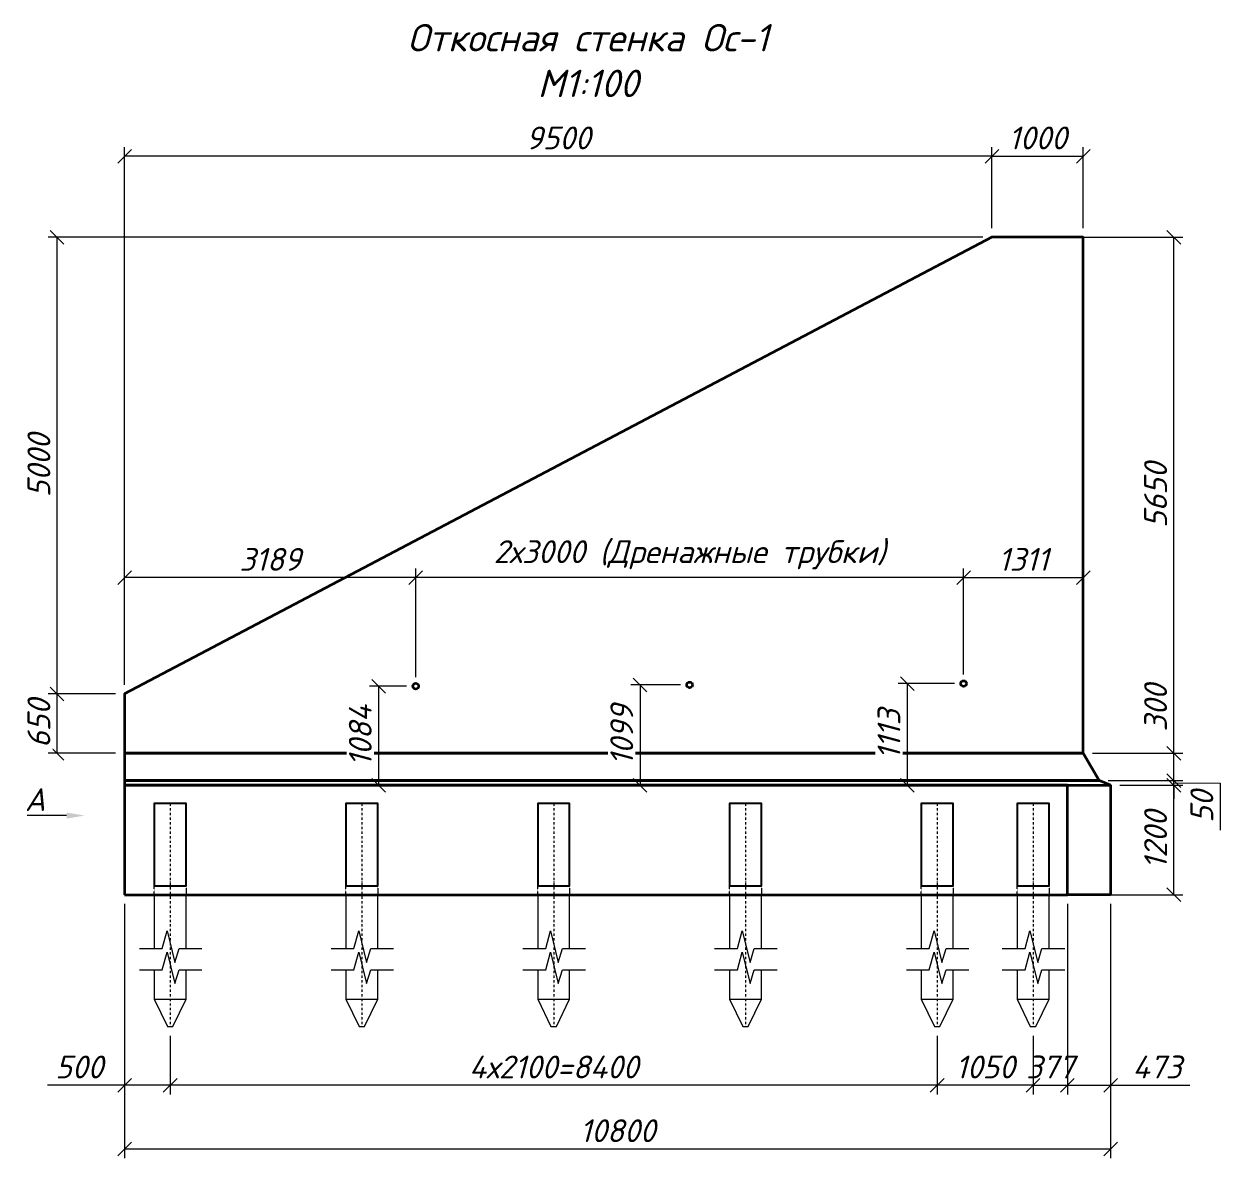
# Model space of a CAD drawing. Header units: millimetres. Extents: x 1725 to 53986, y 1481 to 48803.
# Drawn here: x 1725 to 14826, y 1481 to 13902 of the extents above; entities that cross this region are included whole.
import ezdxf
from ezdxf import colors
from ezdxf.entities.mleader import LeaderData, LeaderLine
from ezdxf.math import Vec2, Vec3

# ---------------------------------------------------------------- set-up
doc = ezdxf.new("R2010")
doc.units = ezdxf.units.MM
doc.linetypes.add('DASHDOT', pattern=[25.4, 12.7, -6.35, 0, -6.35])
doc.linetypes.add('DASHED', pattern=[19.05, 12.7, -6.35])
doc.layers.get('Defpoints').update_dxf_attribs({"color": 6})
for name, color, linetype, lineweight in [('$Выноски', 5, 'Continuous', 13), ('$Оси', 1, 'DASHDOT', 13), ('$Пунктир', 3, 'DASHED', 13), ('$Размеры', 5, 'Continuous', 13), ('$Слои конструкции', 7, 'Continuous', 35), ('$Тонкие', 8, 'Continuous', 13)]:
    doc.layers.add(name, color=color, linetype=linetype, lineweight=lineweight)
doc.styles.add('@ТРАНСПРОЕКТ', font='isocpeur.ttf', dxfattribs={"oblique": 15})
doc.dimstyles.new('@TN  1-100$0', dxfattribs={"dimscale": 100, "dimtxt": 2.5, "dimasz": 1.5, "dimexe": 1, "dimexo": 1, "dimgap": 0.75, "dimtad": 1, "dimdec": 0, "dimzin": 0, "dimdsep": 46, "dimtxsty": '@ТРАНСПРОЕКТ', "dimblk": 'OBLIQUE', "dimcen": 0, "dimclrd": 5, "dimclre": 5, "dimclrt": 5, "dimaunit": 1, "dimadec": 3, "dimazin": 0, "dimtfac": 1, "dimtdec": 0, "dimtofl": 0, "dimtmove": 0, "dimatfit": 3, "dimfxl": 1, "dimtfill": 1, "dimtolj": 1, "dimtzin": 0, "dimlwd": 13, "dimlwe": 13, "dimarcsym": 0})

# ---------------------------------------------------------------- blocks, each defined once
blk = doc.blocks.new('A$C1EBE5109')
at = {"layer": '$Оси', "ltscale": 2}
blk.add_line((337, 3912), (337, 1468), dxfattribs=at)
at = {"layer": '$Пунктир', "ltscale": 0.2}
blk.add_lwpolyline([(162, 2912), (162, 3012), (512, 3012), (512, 2912)], dxfattribs=at)
at = {"layer": '$Тонкие'}
for points in [[(512, 2324), (512, 2912), (162, 2912), (162, 2324)], [(0, 2324), (250, 2324), (303, 2517), (388, 2172), (434, 2324), (684, 2324)], [(0, 2092), (250, 2092), (303, 2285), (388, 1940), (434, 2092), (684, 2092)], [(162, 2092), (162, 1768), (307, 1468), (367, 1468), (512, 1768), (512, 2092)], [(162, 1768), (512, 1768)]]:
    blk.add_lwpolyline(points, dxfattribs=at)
at = {"layer": 'Defpoints', "ltscale": 0.2}
blk.add_lwpolyline([(162, 3012), (512, 3012), (512, 3912), (162, 3912)], close=True, dxfattribs=at)
blk = doc.blocks.new('_Oblique')
at = {"color": 0, "linetype": 'ByBlock', "lineweight": -2}
blk.add_line((-0.5, -0.5), (0.5, 0.5), dxfattribs=at)
blk = doc.blocks.new('*D52')
at = {"layer": '$Размеры', "color": 5, "linetype": 'Continuous', "lineweight": 13, "transparency": 16777216}
for p, q in [((2827, 4265), (2827, 1481)), ((13627, 4265), (13627, 1481)), ((2827, 1581), (13627, 1581))]:
    blk.add_line(p, q, dxfattribs=at)
at = {"layer": 'Defpoints', "color": 0, "transparency": 16777216}
for p in [(2827, 4365), (13627, 4365), (13627, 1581)]:
    blk.add_point(p, dxfattribs=at)
at = {"layer": '$Размеры', "color": 5, "lineweight": 13, "transparency": 16777216, "xscale": 150, "yscale": 150, "zscale": 150, "rotation": 180}
blk.add_blockref('_Oblique', (2827, 1581), dxfattribs=at)
at = {"layer": '$Размеры', "color": 5, "lineweight": 13, "transparency": 16777216, "xscale": 150, "yscale": 150, "zscale": 150}
blk.add_blockref('_Oblique', (13627, 1581), dxfattribs=at)
at = {"layer": '$Размеры', "color": 5, "transparency": 16777216, "insert": (8227, 1781), "char_height": 250, "attachment_point": 5, "style": '@ТРАНСПРОЕКТ', "bg_fill": 3, "box_fill_scale": 1.1, "bg_fill_color": 9, "bg_fill_true_color": 13158600, "bg_fill_transparency": 0}
blk.add_mtext('\\A1;10800', dxfattribs=at)
blk = doc.blocks.new('*D53')
at = {"layer": '$Размеры', "color": 5, "linetype": 'Continuous', "lineweight": 13, "transparency": 16777216}
for p, q in [((2827, 4265), (2827, 2179)), ((3327, 2820), (3327, 2179)), ((2827, 2279), (1985, 2279)), ((3327, 2279), (2827, 2279))]:
    blk.add_line(p, q, dxfattribs=at)
at = {"layer": 'Defpoints', "color": 0, "transparency": 16777216}
for p in [(2827, 4365), (3327, 2920), (2827, 2279)]:
    blk.add_point(p, dxfattribs=at)
at = {"layer": '$Размеры', "color": 5, "lineweight": 13, "transparency": 16777216, "xscale": 150, "yscale": 150, "zscale": 150, "rotation": 180}
blk.add_blockref('_Oblique', (2827, 2279), dxfattribs=at)
at = {"layer": '$Размеры', "color": 5, "lineweight": 13, "transparency": 16777216, "xscale": 150, "yscale": 150, "zscale": 150}
blk.add_blockref('_Oblique', (3327, 2279), dxfattribs=at)
at = {"layer": '$Размеры', "color": 5, "transparency": 16777216, "insert": (2331, 2479), "char_height": 250, "attachment_point": 5, "style": '@ТРАНСПРОЕКТ', "bg_fill": 3, "box_fill_scale": 1.1, "bg_fill_color": 9, "bg_fill_true_color": 13158600, "bg_fill_transparency": 0}
blk.add_mtext('\\A1;500', dxfattribs=at)
blk = doc.blocks.new('*D54')
at = {"layer": '$Размеры', "color": 5, "linetype": 'Continuous', "lineweight": 13, "transparency": 16777216}
for p, q in [((13154, 4265), (13154, 2179)), ((12777, 2820), (12777, 2179)), ((12777, 2279), (13154, 2279))]:
    blk.add_line(p, q, dxfattribs=at)
at = {"layer": 'Defpoints', "color": 0, "transparency": 16777216}
for p in [(13154, 4365), (12777, 2920)]:
    blk.add_point(p, dxfattribs=at)
at = {"layer": '$Размеры', "color": 5, "transparency": 16777216, "insert": (12965, 2479), "char_height": 250, "attachment_point": 5, "style": '@ТРАНСПРОЕКТ', "bg_fill": 3, "box_fill_scale": 1.1, "bg_fill_color": 9, "bg_fill_true_color": 13158600, "bg_fill_transparency": 0}
blk.add_mtext('\\A1;377', dxfattribs=at)
at = {"layer": 'Defpoints', "color": 0, "transparency": 16777216}
blk.add_point((13154, 2279), dxfattribs=at)
at = {"layer": '$Размеры', "color": 5, "lineweight": 13, "transparency": 16777216, "xscale": 150, "yscale": 150, "zscale": 150, "rotation": 180}
blk.add_blockref('_Oblique', (12777, 2279), dxfattribs=at)
at = {"layer": '$Размеры', "color": 5, "lineweight": 13, "transparency": 16777216, "xscale": 150, "yscale": 150, "zscale": 150}
blk.add_blockref('_Oblique', (13154, 2279), dxfattribs=at)
blk = doc.blocks.new('*D55')
at = {"layer": '$Размеры', "color": 5, "linetype": 'Continuous', "lineweight": 13, "transparency": 16777216}
for p, q in [((11727, 2820), (11727, 2179)), ((12777, 2820), (12777, 2179)), ((12777, 2279), (11727, 2279))]:
    blk.add_line(p, q, dxfattribs=at)
at = {"layer": 'Defpoints', "color": 0, "transparency": 16777216}
for p in [(11727, 2920), (12777, 2920), (11727, 2279)]:
    blk.add_point(p, dxfattribs=at)
at = {"layer": '$Размеры', "color": 5, "lineweight": 13, "transparency": 16777216, "xscale": 150, "yscale": 150, "zscale": 150, "rotation": 180}
blk.add_blockref('_Oblique', (11727, 2279), dxfattribs=at)
at = {"layer": '$Размеры', "color": 5, "lineweight": 13, "transparency": 16777216, "xscale": 150, "yscale": 150, "zscale": 150}
blk.add_blockref('_Oblique', (12777, 2279), dxfattribs=at)
at = {"layer": '$Размеры', "color": 5, "transparency": 16777216, "insert": (12252, 2479), "char_height": 250, "attachment_point": 5, "style": '@ТРАНСПРОЕКТ', "bg_fill": 3, "box_fill_scale": 1.1, "bg_fill_color": 9, "bg_fill_true_color": 13158600, "bg_fill_transparency": 0}
blk.add_mtext('\\A1;1050', dxfattribs=at)
blk = doc.blocks.new('*D56')
at = {"layer": '$Размеры', "color": 5, "linetype": 'Continuous', "lineweight": 13, "transparency": 16777216}
for p, q in [((3327, 2820), (3327, 2179)), ((11727, 2820), (11727, 2179)), ((11727, 2279), (3327, 2279))]:
    blk.add_line(p, q, dxfattribs=at)
at = {"layer": 'Defpoints', "color": 0, "transparency": 16777216}
for p in [(3327, 2920), (11727, 2920), (3327, 2279)]:
    blk.add_point(p, dxfattribs=at)
at = {"layer": '$Размеры', "color": 5, "lineweight": 13, "transparency": 16777216, "xscale": 150, "yscale": 150, "zscale": 150, "rotation": 180}
blk.add_blockref('_Oblique', (3327, 2279), dxfattribs=at)
at = {"layer": '$Размеры', "color": 5, "lineweight": 13, "transparency": 16777216, "xscale": 150, "yscale": 150, "zscale": 150}
blk.add_blockref('_Oblique', (11727, 2279), dxfattribs=at)
at = {"layer": '$Размеры', "color": 5, "transparency": 16777216, "insert": (7527, 2479), "char_height": 250, "attachment_point": 5, "style": '@ТРАНСПРОЕКТ', "bg_fill": 3, "box_fill_scale": 1.1, "bg_fill_color": 9, "bg_fill_true_color": 13158600, "bg_fill_transparency": 0}
blk.add_mtext('\\A1;4х2100=8400', dxfattribs=at)
blk = doc.blocks.new('*D66')
at = {"layer": '$Размеры', "color": 5, "linetype": 'Continuous', "lineweight": 13, "transparency": 16777216}
for p, q in [((13727, 5565), (14419, 5565)), ((14319, 4365), (14319, 5565)), ((13254, 4365), (14419, 4365))]:
    blk.add_line(p, q, dxfattribs=at)
at = {"layer": 'Defpoints', "color": 0, "transparency": 16777216}
for p in [(13627, 5565), (14319, 5565), (13154, 4365)]:
    blk.add_point(p, dxfattribs=at)
at = {"layer": '$Размеры', "color": 5, "lineweight": 13, "transparency": 16777216, "xscale": 150, "yscale": 150, "zscale": 150}
for p, rotation in [((14319, 5565), 90), ((14319, 4365), 270)]:
    blk.add_blockref('_Oblique', p, dxfattribs=dict(at, rotation=rotation))
at = {"layer": '$Размеры', "color": 5, "transparency": 16777216, "insert": (14119, 4965), "char_height": 250, "attachment_point": 5, "rotation": 90, "style": '@ТРАНСПРОЕКТ', "bg_fill": 3, "box_fill_scale": 1.1, "bg_fill_color": 9, "bg_fill_true_color": 13158600, "bg_fill_transparency": 0}
blk.add_mtext('\\A1;1200', dxfattribs=at)
blk = doc.blocks.new('*D67')
at = {"layer": '$Размеры', "color": 5, "linetype": 'Continuous', "lineweight": 13, "transparency": 16777216}
for p, q in [((14319, 5615), (14319, 5765)), ((13600, 5615), (14419, 5615)), ((13727, 5565), (14419, 5565)), ((14319, 5565), (14319, 5615)), ((14319, 5590), (14826, 5588)), ((14319, 5565), (14319, 5415)), ((14826, 5588), (14826, 5071))]:
    blk.add_line(p, q, dxfattribs=at)
at = {"layer": 'Defpoints', "color": 0, "transparency": 16777216}
for p in [(13500, 5615), (13627, 5565), (14319, 5615)]:
    blk.add_point(p, dxfattribs=at)
at = {"layer": '$Размеры', "color": 5, "lineweight": 13, "transparency": 16777216, "xscale": 150, "yscale": 150, "zscale": 150}
for p, rotation in [((14319, 5615), 270), ((14319, 5565), 90)]:
    blk.add_blockref('_Oblique', p, dxfattribs=dict(at, rotation=rotation))
at = {"layer": '$Размеры', "color": 5, "transparency": 16777216, "insert": (14626, 5329), "char_height": 250, "attachment_point": 5, "rotation": 90, "style": '@ТРАНСПРОЕКТ', "bg_fill": 3, "box_fill_scale": 1.1, "bg_fill_color": 9, "bg_fill_true_color": 13158600, "bg_fill_transparency": 0}
blk.add_mtext('\\A1;50', dxfattribs=at)
blk = doc.blocks.new('*D68')
at = {"layer": '$Размеры', "color": 5, "linetype": 'Continuous', "lineweight": 13, "transparency": 16777216}
for p, q in [((14319, 5915), (14319, 6757)), ((13427, 5915), (14419, 5915)), ((14319, 5615), (14319, 5915)), ((13600, 5615), (14419, 5615))]:
    blk.add_line(p, q, dxfattribs=at)
at = {"layer": 'Defpoints', "color": 0, "transparency": 16777216}
for p in [(13327, 5915), (14319, 5915), (13500, 5615)]:
    blk.add_point(p, dxfattribs=at)
at = {"layer": '$Размеры', "color": 5, "lineweight": 13, "transparency": 16777216, "xscale": 150, "yscale": 150, "zscale": 150}
for p, rotation in [((14319, 5915), 90), ((14319, 5615), 270)]:
    blk.add_blockref('_Oblique', p, dxfattribs=dict(at, rotation=rotation))
at = {"layer": '$Размеры', "color": 5, "transparency": 16777216, "insert": (14119, 6411), "char_height": 250, "attachment_point": 5, "rotation": 90, "style": '@ТРАНСПРОЕКТ', "bg_fill": 3, "box_fill_scale": 1.1, "bg_fill_color": 9, "bg_fill_true_color": 13158600, "bg_fill_transparency": 0}
blk.add_mtext('\\A1;300', dxfattribs=at)
blk = doc.blocks.new('*D69')
at = {"layer": '$Размеры', "color": 5, "linetype": 'Continuous', "lineweight": 13, "transparency": 16777216}
for p, q in [((13254, 11565), (14419, 11565)), ((14319, 5915), (14319, 11565)), ((13427, 5915), (14419, 5915))]:
    blk.add_line(p, q, dxfattribs=at)
at = {"layer": 'Defpoints', "color": 0, "transparency": 16777216}
for p in [(13154, 11565), (14319, 11565), (13327, 5915)]:
    blk.add_point(p, dxfattribs=at)
at = {"layer": '$Размеры', "color": 5, "lineweight": 13, "transparency": 16777216, "xscale": 150, "yscale": 150, "zscale": 150}
for p, rotation in [((14319, 11565), 90), ((14319, 5915), 270)]:
    blk.add_blockref('_Oblique', p, dxfattribs=dict(at, rotation=rotation))
at = {"layer": '$Размеры', "color": 5, "transparency": 16777216, "insert": (14119, 8740), "char_height": 250, "attachment_point": 5, "rotation": 90, "style": '@ТРАНСПРОЕКТ', "bg_fill": 3, "box_fill_scale": 1.1, "bg_fill_color": 9, "bg_fill_true_color": 13158600, "bg_fill_transparency": 0}
blk.add_mtext('\\A1;5650', dxfattribs=at)
blk = doc.blocks.new('*D40')
at = {"layer": '$Выноски', "color": 5, "linetype": 'Continuous', "lineweight": 13, "transparency": 16777216}
for p, q in [((13154, 4265), (13154, 2179)), ((13627, 4265), (13627, 2179)), ((13154, 2279), (13627, 2279)), ((13627, 2279), (14494, 2279))]:
    blk.add_line(p, q, dxfattribs=at)
at = {"layer": 'Defpoints', "color": 0, "transparency": 16777216}
for p in [(13154, 4365), (13627, 4365), (13627, 2279)]:
    blk.add_point(p, dxfattribs=at)
at = {"layer": '$Выноски', "color": 5, "lineweight": 13, "transparency": 16777216, "xscale": 150, "yscale": 150, "zscale": 150, "rotation": 180}
blk.add_blockref('_Oblique', (13154, 2279), dxfattribs=at)
at = {"layer": '$Выноски', "color": 5, "lineweight": 13, "transparency": 16777216, "xscale": 150, "yscale": 150, "zscale": 150}
blk.add_blockref('_Oblique', (13627, 2279), dxfattribs=at)
at = {"layer": '$Выноски', "color": 5, "transparency": 16777216, "insert": (14135, 2479), "char_height": 250, "attachment_point": 5, "style": '@ТРАНСПРОЕКТ', "bg_fill": 3, "box_fill_scale": 1.1, "bg_fill_color": 9, "bg_fill_true_color": 13158600, "bg_fill_transparency": 0}
blk.add_mtext('\\A1;473', dxfattribs=at)
blk = doc.blocks.new('*D41')
at = {"layer": '$Размеры', "color": 5, "linetype": 'Continuous', "lineweight": 13, "transparency": 16777216}
for p, q in [((2727, 6565), (1989, 6565)), ((2089, 5915), (2089, 6565)), ((2727, 5915), (1989, 5915))]:
    blk.add_line(p, q, dxfattribs=at)
at = {"layer": 'Defpoints', "color": 0, "transparency": 16777216}
for p in [(2827, 6565), (2827, 5915)]:
    blk.add_point(p, dxfattribs=at)
at = {"layer": '$Размеры', "color": 5, "lineweight": 13, "transparency": 16777216, "xscale": 150, "yscale": 150, "zscale": 150}
for p, rotation in [((2089, 6565), 90), ((2089, 5915), 270)]:
    blk.add_blockref('_Oblique', p, dxfattribs=dict(at, rotation=rotation))
at = {"layer": '$Размеры', "color": 5, "transparency": 16777216, "insert": (1889, 6240), "char_height": 250, "attachment_point": 5, "rotation": 90, "style": '@ТРАНСПРОЕКТ', "bg_fill": 3, "box_fill_scale": 1.1, "bg_fill_color": 9, "bg_fill_true_color": 13158600, "bg_fill_transparency": 0}
blk.add_mtext('\\A1;650', dxfattribs=at)
at = {"layer": 'Defpoints', "color": 0, "transparency": 16777216}
blk.add_point((2089, 6565), dxfattribs=at)
blk = doc.blocks.new('*D42')
at = {"layer": '$Размеры', "color": 5, "linetype": 'Continuous', "lineweight": 13, "transparency": 16777216}
for p, q in [((2827, 6665), (2827, 12553)), ((12327, 12453), (2827, 12453)), ((12327, 11665), (12327, 12553))]:
    blk.add_line(p, q, dxfattribs=at)
at = {"layer": 'Defpoints', "color": 0, "transparency": 16777216}
for p in [(2827, 12453), (12327, 11565), (2827, 6565)]:
    blk.add_point(p, dxfattribs=at)
at = {"layer": '$Размеры', "color": 5, "lineweight": 13, "transparency": 16777216, "xscale": 150, "yscale": 150, "zscale": 150, "rotation": 180}
blk.add_blockref('_Oblique', (2827, 12453), dxfattribs=at)
at = {"layer": '$Размеры', "color": 5, "lineweight": 13, "transparency": 16777216, "xscale": 150, "yscale": 150, "zscale": 150}
blk.add_blockref('_Oblique', (12327, 12453), dxfattribs=at)
at = {"layer": '$Размеры', "color": 5, "transparency": 16777216, "insert": (7577, 12653), "char_height": 250, "attachment_point": 5, "style": '@ТРАНСПРОЕКТ', "bg_fill": 3, "box_fill_scale": 1.1, "bg_fill_color": 9, "bg_fill_true_color": 13158600, "bg_fill_transparency": 0}
blk.add_mtext('\\A1;9500', dxfattribs=at)
blk = doc.blocks.new('*D43')
at = {"layer": '$Размеры', "color": 5, "linetype": 'Continuous', "lineweight": 13, "transparency": 16777216}
for p, q in [((12327, 11665), (12327, 12553)), ((12327, 12453), (13327, 12453)), ((13327, 11665), (13327, 12553))]:
    blk.add_line(p, q, dxfattribs=at)
at = {"layer": 'Defpoints', "color": 0, "transparency": 16777216}
for p in [(13327, 12453), (12327, 11565), (13327, 11565)]:
    blk.add_point(p, dxfattribs=at)
at = {"layer": '$Размеры', "color": 5, "lineweight": 13, "transparency": 16777216, "xscale": 150, "yscale": 150, "zscale": 150, "rotation": 180}
blk.add_blockref('_Oblique', (12327, 12453), dxfattribs=at)
at = {"layer": '$Размеры', "color": 5, "lineweight": 13, "transparency": 16777216, "xscale": 150, "yscale": 150, "zscale": 150}
blk.add_blockref('_Oblique', (13327, 12453), dxfattribs=at)
at = {"layer": '$Размеры', "color": 5, "transparency": 16777216, "insert": (12827, 12653), "char_height": 250, "attachment_point": 5, "style": '@ТРАНСПРОЕКТ', "bg_fill": 3, "box_fill_scale": 1.1, "bg_fill_color": 9, "bg_fill_true_color": 13158600, "bg_fill_transparency": 0}
blk.add_mtext('\\A1;1000', dxfattribs=at)
blk = doc.blocks.new('*D45')
at = {"layer": '$Размеры', "color": 5, "linetype": 'Continuous', "lineweight": 13, "transparency": 16777216}
for p, q in [((12227, 11565), (1989, 11565)), ((2089, 6565), (2089, 11565)), ((2727, 6565), (1989, 6565))]:
    blk.add_line(p, q, dxfattribs=at)
at = {"layer": 'Defpoints', "color": 0, "transparency": 16777216}
for p in [(2089, 11565), (12327, 11565), (2827, 6565)]:
    blk.add_point(p, dxfattribs=at)
at = {"layer": '$Размеры', "color": 5, "lineweight": 13, "transparency": 16777216, "xscale": 150, "yscale": 150, "zscale": 150}
for p, rotation in [((2089, 11565), 90), ((2089, 6565), 270)]:
    blk.add_blockref('_Oblique', p, dxfattribs=dict(at, rotation=rotation))
at = {"layer": '$Размеры', "color": 5, "transparency": 16777216, "insert": (1889, 9065), "char_height": 250, "attachment_point": 5, "rotation": 90, "style": '@ТРАНСПРОЕКТ', "bg_fill": 3, "box_fill_scale": 1.1, "bg_fill_color": 9, "bg_fill_true_color": 13158600, "bg_fill_transparency": 0}
blk.add_mtext('\\A1;5000', dxfattribs=at)
blk = doc.blocks.new('*D46')
at = {"layer": '$Размеры', "color": 5, "linetype": 'Continuous', "lineweight": 13, "transparency": 16777216}
for p, q in [((5916, 6649), (5509, 6649)), ((5609, 6649), (5609, 5565)), ((5916, 5565), (5509, 5565))]:
    blk.add_line(p, q, dxfattribs=at)
at = {"layer": 'Defpoints', "color": 0, "transparency": 16777216}
for p in [(6016, 6649), (5609, 5565), (6016, 5565)]:
    blk.add_point(p, dxfattribs=at)
at = {"layer": '$Размеры', "color": 5, "lineweight": 13, "transparency": 16777216, "xscale": 150, "yscale": 150, "zscale": 150}
for p, rotation in [((5609, 6649), 90), ((5609, 5565), 270)]:
    blk.add_blockref('_Oblique', p, dxfattribs=dict(at, rotation=rotation))
at = {"layer": '$Размеры', "color": 5, "transparency": 16777216, "insert": (5409, 6107), "char_height": 250, "attachment_point": 5, "rotation": 90, "style": '@ТРАНСПРОЕКТ', "bg_fill": 3, "box_fill_scale": 1.1, "bg_fill_color": 9, "bg_fill_true_color": 13158600, "bg_fill_transparency": 0}
blk.add_mtext('\\A1;1084', dxfattribs=at)
blk = doc.blocks.new('*D47')
at = {"layer": '$Размеры', "color": 5, "linetype": 'Continuous', "lineweight": 13, "transparency": 16777216}
for p, q in [((8916, 6663), (8373, 6663)), ((8473, 6663), (8473, 5565)), ((8514, 5565), (8373, 5565))]:
    blk.add_line(p, q, dxfattribs=at)
at = {"layer": 'Defpoints', "color": 0, "transparency": 16777216}
for p in [(9016, 6663), (8473, 5565), (8614, 5565)]:
    blk.add_point(p, dxfattribs=at)
at = {"layer": '$Размеры', "color": 5, "lineweight": 13, "transparency": 16777216, "xscale": 150, "yscale": 150, "zscale": 150}
for p, rotation in [((8473, 6663), 90), ((8473, 5565), 270)]:
    blk.add_blockref('_Oblique', p, dxfattribs=dict(at, rotation=rotation))
at = {"layer": '$Размеры', "color": 5, "transparency": 16777216, "insert": (8273, 6114), "char_height": 250, "attachment_point": 5, "rotation": 90, "style": '@ТРАНСПРОЕКТ', "bg_fill": 3, "box_fill_scale": 1.1, "bg_fill_color": 9, "bg_fill_true_color": 13158600, "bg_fill_transparency": 0}
blk.add_mtext('\\A1;1099', dxfattribs=at)
blk = doc.blocks.new('*D48')
at = {"layer": '$Размеры', "color": 5, "linetype": 'Continuous', "lineweight": 13, "transparency": 16777216}
for p, q in [((11916, 6678), (11299, 6678)), ((11399, 6678), (11399, 5565)), ((11312, 5565), (11499, 5565))]:
    blk.add_line(p, q, dxfattribs=at)
at = {"layer": 'Defpoints', "color": 0, "transparency": 16777216}
for p in [(12016, 6678), (11212, 5565), (11399, 5565)]:
    blk.add_point(p, dxfattribs=at)
at = {"layer": '$Размеры', "color": 5, "lineweight": 13, "transparency": 16777216, "xscale": 150, "yscale": 150, "zscale": 150}
for p, rotation in [((11399, 6678), 90), ((11399, 5565), 270)]:
    blk.add_blockref('_Oblique', p, dxfattribs=dict(at, rotation=rotation))
at = {"layer": '$Размеры', "color": 5, "transparency": 16777216, "insert": (11199, 6121), "char_height": 250, "attachment_point": 5, "rotation": 90, "style": '@ТРАНСПРОЕКТ', "bg_fill": 3, "box_fill_scale": 1.1, "bg_fill_color": 9, "bg_fill_true_color": 13158600, "bg_fill_transparency": 0}
blk.add_mtext('\\A1;1113', dxfattribs=at)
blk = doc.blocks.new('*D49')
at = {"layer": '$Размеры', "color": 5, "linetype": 'Continuous', "lineweight": 13, "transparency": 16777216}
for p, q in [((12016, 6778), (12016, 7938)), ((13327, 6778), (13327, 7938)), ((12016, 7838), (13327, 7838))]:
    blk.add_line(p, q, dxfattribs=at)
at = {"layer": 'Defpoints', "color": 0, "transparency": 16777216}
for p in [(13327, 7838), (12016, 6678), (13327, 6678)]:
    blk.add_point(p, dxfattribs=at)
at = {"layer": '$Размеры', "color": 5, "lineweight": 13, "transparency": 16777216, "xscale": 150, "yscale": 150, "zscale": 150, "rotation": 180}
blk.add_blockref('_Oblique', (12016, 7838), dxfattribs=at)
at = {"layer": '$Размеры', "color": 5, "lineweight": 13, "transparency": 16777216, "xscale": 150, "yscale": 150, "zscale": 150}
blk.add_blockref('_Oblique', (13327, 7838), dxfattribs=at)
at = {"layer": '$Размеры', "color": 5, "transparency": 16777216, "insert": (12672, 8038), "char_height": 250, "attachment_point": 5, "style": '@ТРАНСПРОЕКТ', "bg_fill": 3, "box_fill_scale": 1.1, "bg_fill_color": 9, "bg_fill_true_color": 13158600, "bg_fill_transparency": 0}
blk.add_mtext('\\A1;1311', dxfattribs=at)
blk = doc.blocks.new('*D50')
at = {"layer": '$Слои конструкции', "color": 5, "linetype": 'Continuous', "lineweight": 13, "transparency": 16777216}
for p, q in [((6016, 6749), (6016, 7938)), ((12016, 6778), (12016, 7938)), ((12016, 7838), (6016, 7838))]:
    blk.add_line(p, q, dxfattribs=at)
at = {"layer": 'Defpoints', "color": 0, "transparency": 16777216}
for p in [(6016, 7838), (6016, 6649), (12016, 6678)]:
    blk.add_point(p, dxfattribs=at)
at = {"layer": '$Слои конструкции', "color": 5, "lineweight": 13, "transparency": 16777216, "xscale": 150, "yscale": 150, "zscale": 150, "rotation": 180}
blk.add_blockref('_Oblique', (6016, 7838), dxfattribs=at)
at = {"layer": '$Слои конструкции', "color": 5, "lineweight": 13, "transparency": 16777216, "xscale": 150, "yscale": 150, "zscale": 150}
blk.add_blockref('_Oblique', (12016, 7838), dxfattribs=at)
at = {"layer": '$Слои конструкции', "color": 5, "transparency": 16777216, "insert": (9016, 8088), "char_height": 250, "attachment_point": 5, "style": '@ТРАНСПРОЕКТ', "bg_fill": 3, "box_fill_scale": 1.1, "bg_fill_color": 9, "bg_fill_true_color": 13158600, "bg_fill_transparency": 0}
blk.add_mtext('\\A1;2х3000 (Дренажные трубки)', dxfattribs=at)
blk = doc.blocks.new('*D51')
at = {"layer": '$Слои конструкции', "color": 5, "linetype": 'Continuous', "lineweight": 13, "transparency": 16777216}
for p, q in [((2827, 6665), (2827, 7938)), ((6016, 6749), (6016, 7938)), ((6016, 7838), (2827, 7838))]:
    blk.add_line(p, q, dxfattribs=at)
at = {"layer": 'Defpoints', "color": 0, "transparency": 16777216}
for p in [(2827, 7838), (2827, 6565), (6016, 6649)]:
    blk.add_point(p, dxfattribs=at)
at = {"layer": '$Слои конструкции', "color": 5, "lineweight": 13, "transparency": 16777216, "xscale": 150, "yscale": 150, "zscale": 150, "rotation": 180}
blk.add_blockref('_Oblique', (2827, 7838), dxfattribs=at)
at = {"layer": '$Слои конструкции', "color": 5, "lineweight": 13, "transparency": 16777216, "xscale": 150, "yscale": 150, "zscale": 150}
blk.add_blockref('_Oblique', (6016, 7838), dxfattribs=at)
at = {"layer": '$Слои конструкции', "color": 5, "transparency": 16777216, "insert": (4422, 8038), "char_height": 250, "attachment_point": 5, "style": '@ТРАНСПРОЕКТ', "bg_fill": 3, "box_fill_scale": 1.1, "bg_fill_color": 9, "bg_fill_true_color": 13158600, "bg_fill_transparency": 0}
blk.add_mtext('\\A1;3189', dxfattribs=at)

msp = doc.modelspace()

# ---------------------------------------------------------------- linework, layer by layer
at = {"layer": '$Слои конструкции'}
for points in [[(12327, 11564.6), (2827, 6564.6), (2827, 5914.6), (2827, 5914.6), (13327, 5914.6), (13327, 11564.6)], [(2827, 5614.6), (13500.2, 5614.6), (13327, 5914.6), (2827, 5914.6)], [(13500.2, 5614.6), (2827, 5614.6), (2827, 5564.6), (13627, 5564.6)], [(2827, 4364.6), (13153.8, 4364.6), (13153.8, 5564.6), (2827, 5564.6)]]:
    msp.add_lwpolyline(points, close=True, dxfattribs=at)

# ---------------------------------------------------------------- block references
at = {"layer": '$Размеры'}
for p in [(2990, 1452.6), (5090, 1452.6), (7190, 1452.6), (9290, 1452.6), (11390, 1452.6), (12440, 1452.6)]:
    msp.add_blockref('A$C1EBE5109', p, dxfattribs=at)

# ---------------------------------------------------------------- texts
at = {"layer": '$Выноски', "insert": (7903, 13500.4), "char_height": 300, "attachment_point": 5, "style": '@ТРАНСПРОЕКТ'}
msp.add_mtext_dynamic_manual_height_columns('Откосная стенка Ос-1\\PМ1:100', width=4733.043, gutter_width=12.5, heights=[0], dxfattribs=at)

# ---------------------------------------------------------------- leaders
at = {"layer": '$Выноски'}
ml = msp.add_multileader_mtext('Standard', dxfattribs=at)
ml.set_content('А', color=256, style='@ТРАНСПРОЕКТ')
ml.set_leader_properties(color=256, linetype='ByLayer', lineweight=13)
ml.build(insert=Vec2(0, 0))
ml.multileader.update_dxf_attribs({"text_left_attachment_type": 6, "text_right_attachment_type": 6, "dogleg_length": 1.12, "arrow_head_size": 200, "scale": 50})
ctx = ml.context
ctx.base_point, ctx.scale, ctx.char_height, ctx.arrow_head_size, ctx.landing_gap_size, ctx.plane_origin = Vec3(1721.3, 5232.4), 50, 250, 200, 6.25, Vec3(7135.5, 8556.5)
ctx.left_attachment, ctx.right_attachment, ctx.text_align_type = 6, 6, 1
notes = []
notes.append((ctx, [(0, (1, 1, 0), (1979.7, 5232.4), (-1, 0), 3.93, [(0, [(2391.9, 5232.4)], 0, []), (1, [(2391.9, 5232.4)], 0, [])])]))
ctx.mtext.insert, ctx.mtext.alignment, ctx.mtext.flow_direction = Vec3(1848.5, 5532.4), 2, 5
for ctx, leaders in notes:
    for number, flags, end, landing, length, lines in leaders:
        leader = LeaderData()
        leader.index, (leader.has_last_leader_line, leader.has_dogleg_vector, leader.attachment_direction) = number, flags
        leader.last_leader_point, leader.dogleg_vector, leader.dogleg_length = Vec3(end), Vec3(landing), length
        for number, points, colour, breaks in lines:
            line = LeaderLine()
            line.index, line.vertices, line.color, line.breaks = number, Vec3.list(points), colors.encode_raw_color(colour), breaks
            leader.lines.append(line)
        ctx.leaders.append(leader)

# ---------------------------------------------------------------- next in the draw order: dimensions: what is measured, and where the dimension line sits
at = {"layer": '$Размеры'}
dim = msp.add_linear_dim(base=(2089.2, 6564.6), p1=(2827, 5914.6), p2=(2827, 6564.6), angle=90, dimstyle='@TN  1-100$0', dxfattribs=at)
dim.commit()
dim.dimension.update_dxf_attribs({"geometry": '*D41', "text_midpoint": (2089.2, 6239.6), "dimtype": 160})
dim = msp.add_linear_dim(base=(13627, 1581.4), p1=(2827, 4364.6), p2=(13627, 4364.6), dimstyle='@TN  1-100$0', dxfattribs=at)
dim.commit()
dim.dimension.update_dxf_attribs({"geometry": '*D52', "text_midpoint": (8227, 1781.4)})

# ---------------------------------------------------------------- next in the draw order: dimensions: what is measured, and where the dimension line sits
for base, p1, p2, picture, middle in [((2827, 12452.6), (12327, 11564.6), (2827, 6564.6), '*D42', (7577, 12652.6)), ((2827, 2279.1), (3327, 2920.3), (2827, 4364.6), '*D53', (2331, 2479.1))]:
    dim = msp.add_linear_dim(base=base, p1=p1, p2=p2, dimstyle='@TN  1-100$0', dxfattribs=at)
    dim.commit()
    dim.dimension.update_dxf_attribs({"geometry": picture, "text_midpoint": middle})
dim = msp.add_linear_dim(base=(13153.8, 2279.1), p1=(12777, 2920.3), p2=(13153.8, 4364.6), dimstyle='@TN  1-100$0', override={"dimtmove": 1}, dxfattribs=at)
dim.commit()
dim.dimension.update_dxf_attribs({"geometry": '*D54', "text_midpoint": (12965.4, 2279.1), "dimtype": 160})

# ---------------------------------------------------------------- next in the draw order: dimensions: what is measured, and where the dimension line sits
dim = msp.add_linear_dim(base=(14318.9, 5564.6), p1=(13153.8, 4364.6), p2=(13627, 5564.6), angle=90, dimstyle='@TN  1-100$0', dxfattribs=at)
dim.commit()
dim.dimension.update_dxf_attribs({"geometry": '*D66', "text_midpoint": (14118.9, 4964.6)})
dim = msp.add_linear_dim(base=(11727, 2279.1), p1=(12777, 2920.3), p2=(11727, 2920.3), dimstyle='@TN  1-100$0', dxfattribs=at)
dim.commit()
dim.dimension.update_dxf_attribs({"geometry": '*D55', "text_midpoint": (12252, 2479.1)})

# ---------------------------------------------------------------- next in the draw order: dimensions: what is measured, and where the dimension line sits
dim = msp.add_linear_dim(base=(14318.9, 5614.6), p1=(13627, 5564.6), p2=(13500.2, 5614.6), angle=90, dimstyle='@TN  1-100$0', override={"dimtmove": 1}, dxfattribs=at)
dim.commit()
dim.dimension.update_dxf_attribs({"geometry": '*D67', "text_midpoint": (14825.5, 5512.5), "dimtype": 160})
dim = msp.add_linear_dim(base=(3327, 2279.1), p1=(11727, 2920.3), p2=(3327, 2920.3), text='4х2100=<>', dimstyle='@TN  1-100$0', dxfattribs=at)
dim.commit()
dim.dimension.update_dxf_attribs({"geometry": '*D56', "text_midpoint": (7527, 2479.1)})

# ---------------------------------------------------------------- next in the draw order: dimensions: what is measured, and where the dimension line sits
dim = msp.add_linear_dim(base=(14318.9, 5914.6), p1=(13500.2, 5614.6), p2=(13327, 5914.6), angle=90, dimstyle='@TN  1-100$0', dxfattribs=at)
dim.commit()
dim.dimension.update_dxf_attribs({"geometry": '*D68', "text_midpoint": (14318.9, 6410.6), "dimtype": 160})

# ---------------------------------------------------------------- next in the draw order: linework, layer by layer
at = {"layer": '$Слои конструкции'}
msp.add_lwpolyline([(13627, 4364.6), (13153.8, 4364.6), (13153.8, 5564.6), (13627, 5564.6)], close=True, dxfattribs=at)

# ---------------------------------------------------------------- next in the draw order: dimensions: what is measured, and where the dimension line sits
at = {"layer": '$Размеры'}
dim = msp.add_linear_dim(base=(14318.9, 11564.6), p1=(13327, 5914.6), p2=(13153.8, 11564.6), angle=90, dimstyle='@TN  1-100$0', dxfattribs=at)
dim.commit()
dim.dimension.update_dxf_attribs({"geometry": '*D69', "text_midpoint": (14118.9, 8739.6)})

# ---------------------------------------------------------------- next in the draw order: dimensions: what is measured, and where the dimension line sits
at = {"layer": '$Выноски'}
dim = msp.add_linear_dim(base=(13627, 2279.1), p1=(13153.8, 4364.6), p2=(13627, 4364.6), dimstyle='@TN  1-100$0', dxfattribs=at)
dim.commit()
dim.dimension.update_dxf_attribs({"geometry": '*D40', "text_midpoint": (14135.5, 2479.1)})
at = {"layer": '$Размеры'}
dim = msp.add_linear_dim(base=(13327, 12452.6), p1=(12327, 11564.6), p2=(13327, 11564.6), dimstyle='@TN  1-100$0', dxfattribs=at)
dim.commit()
dim.dimension.update_dxf_attribs({"geometry": '*D43', "text_midpoint": (12827, 12652.6)})

# ---------------------------------------------------------------- next in the draw order: dimensions: what is measured, and where the dimension line sits
dim = msp.add_linear_dim(base=(2089.2, 11564.6), p1=(2827, 6564.6), p2=(12327, 11564.6), angle=90, dimstyle='@TN  1-100$0', dxfattribs=at)
dim.commit()
dim.dimension.update_dxf_attribs({"geometry": '*D45', "text_midpoint": (1889.2, 9064.6)})

# ---------------------------------------------------------------- next in the draw order: linework, layer by layer
at = {"layer": '$Слои конструкции'}
for centre in [(9016.2, 6663.3), (12016.2, 6677.6), (6016.2, 6648.9)]:
    msp.add_circle(centre, 31.5, dxfattribs=at)

# ---------------------------------------------------------------- next in the draw order: dimensions: what is measured, and where the dimension line sits
at = {"layer": '$Размеры'}
for base, p1, p2, picture, middle in [((5609, 5564.6), (6016.2, 6648.9), (6016.2, 5564.6), '*D46', (5409, 6106.8)), ((8472.9, 5564.6), (9016.2, 6663.3), (8614.3, 5564.6), '*D47', (8272.9, 6113.9)), ((11398.8, 5564.6), (12016.2, 6677.6), (11212.3, 5564.6), '*D48', (11198.8, 6121.1))]:
    dim = msp.add_linear_dim(base=base, p1=p1, p2=p2, angle=90, dimstyle='@TN  1-100$0', dxfattribs=at)
    dim.commit()
    dim.dimension.update_dxf_attribs({"geometry": picture, "text_midpoint": middle})

# ---------------------------------------------------------------- next in the draw order: dimensions: what is measured, and where the dimension line sits
dim = msp.add_linear_dim(base=(13327, 7837.9), p1=(12016.2, 6677.6), p2=(13327, 6677.6), dimstyle='@TN  1-100$0', dxfattribs=at)
dim.commit()
dim.dimension.update_dxf_attribs({"geometry": '*D49', "text_midpoint": (12671.6, 8037.9)})

# ---------------------------------------------------------------- next in the draw order: dimensions: what is measured, and where the dimension line sits
at = {"layer": '$Слои конструкции', "color": 1}
dim = msp.add_linear_dim(base=(6016.2, 7837.9), p1=(12016.2, 6677.6), p2=(6016.2, 6648.9), text='2х3000 (Дренажные трубки)', dimstyle='@TN  1-100$0', dxfattribs=at)
dim.commit()
dim.dimension.update_dxf_attribs({"geometry": '*D50', "text_midpoint": (9016.2, 8087.9)})

# ---------------------------------------------------------------- next in the draw order: dimensions: what is measured, and where the dimension line sits
dim = msp.add_linear_dim(base=(2827, 7837.9), p1=(6016.2, 6648.9), p2=(2827, 6564.6), dimstyle='@TN  1-100$0', dxfattribs=at)
dim.commit()
dim.dimension.update_dxf_attribs({"geometry": '*D51', "text_midpoint": (4421.6, 8037.9)})

doc.saveas('drawing.dxf')
